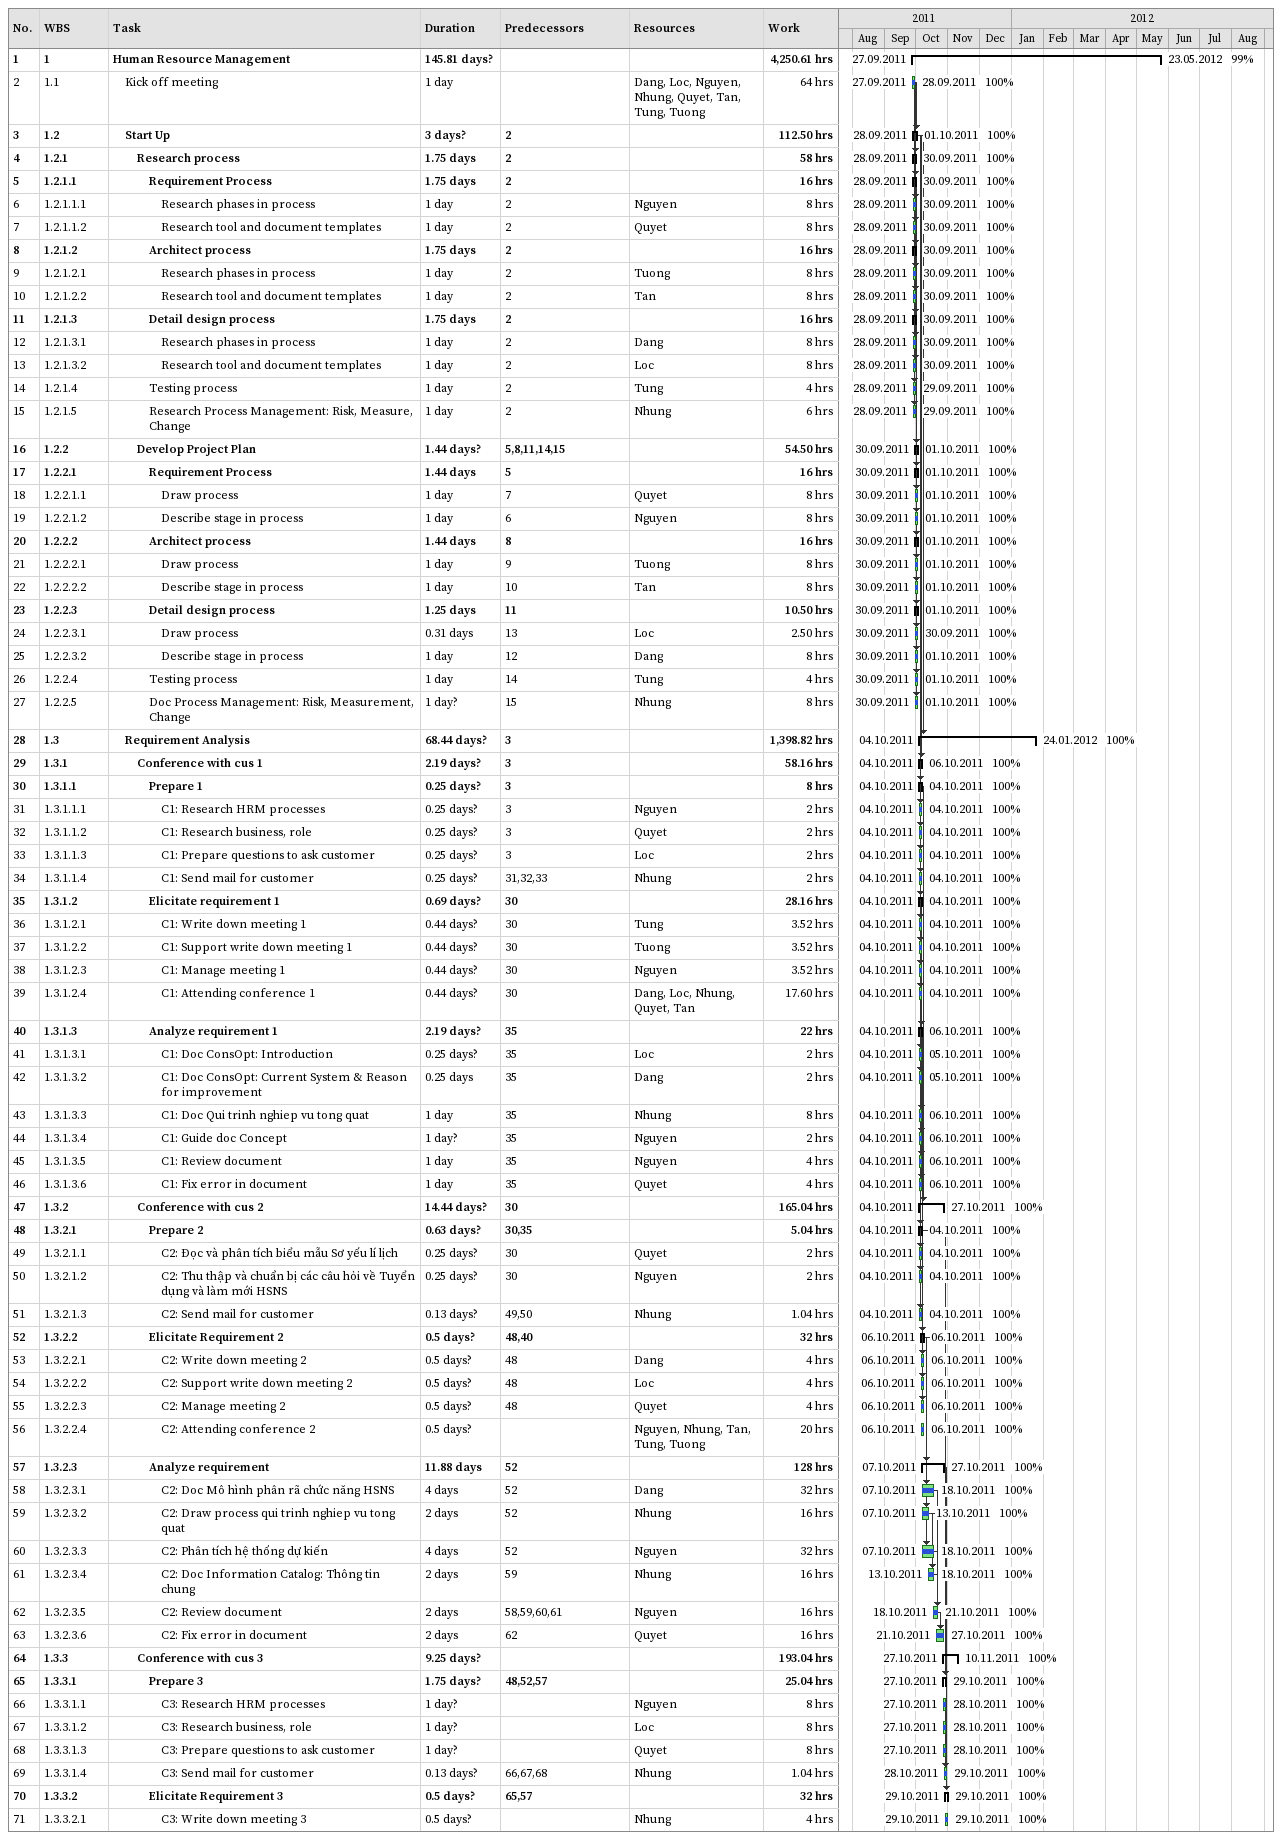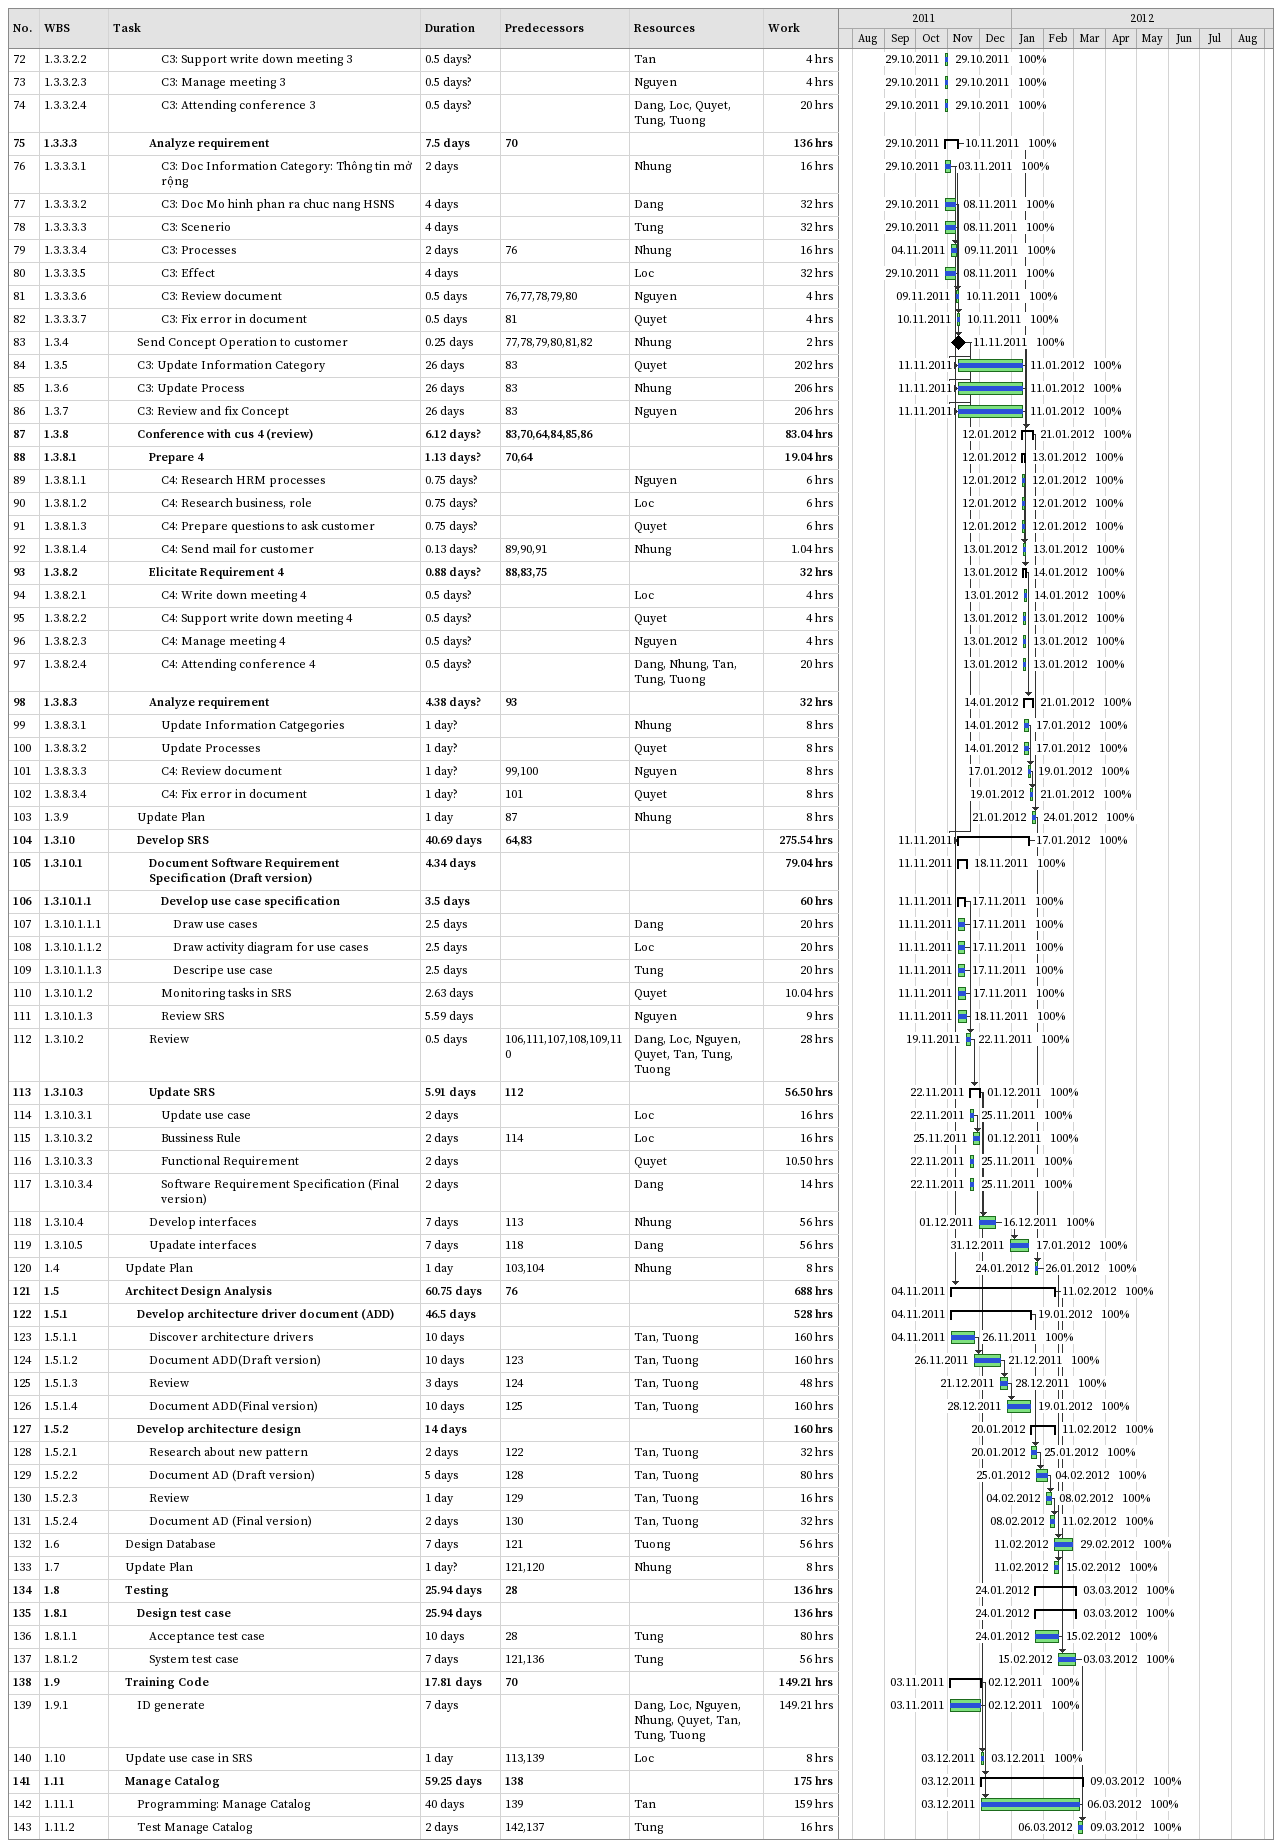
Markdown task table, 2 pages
| ID | WBS | Task | Duration | Start | Finish | Predecessors | Resources | % complete | Work (h) |
|---|---|---|---|---|---|---|---|---|---|
| 1 | 1 | **Human Resource Management** | 145.81d? | 2011-09-27 | 2012-05-23 |  |  | 99 | 4250.61 |
| 2 | 1.1 | Kick off meeting | 1d | 2011-09-27 | 2011-09-28 |  | Dang, Loc, Nguyen, Nhung, Quyet, Tan, Tung, Tuong | 100 | 64 |
| 3 | 1.2 | **Start Up** | 3d? | 2011-09-28 | 2011-10-01 | 2 |  | 100 | 112.50 |
| 4 | 1.2.1 | **Research process** | 1.75d | 2011-09-28 | 2011-09-30 | 2 |  | 100 | 58 |
| 5 | 1.2.1.1 | **Requirement Process** | 1.75d | 2011-09-28 | 2011-09-30 | 2 |  | 100 | 16 |
| 6 | 1.2.1.1.1 | Research phases in process | 1d | 2011-09-28 | 2011-09-30 | 2 | Nguyen | 100 | 8 |
| 7 | 1.2.1.1.2 | Research tool and document templates | 1d | 2011-09-28 | 2011-09-30 | 2 | Quyet | 100 | 8 |
| 8 | 1.2.1.2 | **Architect process** | 1.75d | 2011-09-28 | 2011-09-30 | 2 |  | 100 | 16 |
| 9 | 1.2.1.2.1 | Research phases in process | 1d | 2011-09-28 | 2011-09-30 | 2 | Tuong | 100 | 8 |
| 10 | 1.2.1.2.2 | Research tool and document templates | 1d | 2011-09-28 | 2011-09-30 | 2 | Tan | 100 | 8 |
| 11 | 1.2.1.3 | **Detail design process** | 1.75d | 2011-09-28 | 2011-09-30 | 2 |  | 100 | 16 |
| 12 | 1.2.1.3.1 | Research phases in process | 1d | 2011-09-28 | 2011-09-30 | 2 | Dang | 100 | 8 |
| 13 | 1.2.1.3.2 | Research tool and document templates | 1d | 2011-09-28 | 2011-09-30 | 2 | Loc | 100 | 8 |
| 14 | 1.2.1.4 | Testing process | 1d | 2011-09-28 | 2011-09-29 | 2 | Tung | 100 | 4 |
| 15 | 1.2.1.5 | Research Process Management: Risk, Measure, Change | 1d | 2011-09-28 | 2011-09-29 | 2 | Nhung | 100 | 6 |
| 16 | 1.2.2 | **Develop Project Plan** | 1.44d? | 2011-09-30 | 2011-10-01 | 5, 8, 11, 14, 15 |  | 100 | 54.50 |
| 17 | 1.2.2.1 | **Requirement Process** | 1.44d | 2011-09-30 | 2011-10-01 | 5 |  | 100 | 16 |
| 18 | 1.2.2.1.1 | Draw process | 1d | 2011-09-30 | 2011-10-01 | 7 | Quyet | 100 | 8 |
| 19 | 1.2.2.1.2 | Describe stage in process | 1d | 2011-09-30 | 2011-10-01 | 6 | Nguyen | 100 | 8 |
| 20 | 1.2.2.2 | **Architect process** | 1.44d | 2011-09-30 | 2011-10-01 | 8 |  | 100 | 16 |
| 21 | 1.2.2.2.1 | Draw process | 1d | 2011-09-30 | 2011-10-01 | 9 | Tuong | 100 | 8 |
| 22 | 1.2.2.2.2 | Describe stage in process | 1d | 2011-09-30 | 2011-10-01 | 10 | Tan | 100 | 8 |
| 23 | 1.2.2.3 | **Detail design process** | 1.25d | 2011-09-30 | 2011-10-01 | 11 |  | 100 | 10.50 |
| 24 | 1.2.2.3.1 | Draw process | 0.31d | 2011-09-30 | 2011-09-30 | 13 | Loc | 100 | 2.50 |
| 25 | 1.2.2.3.2 | Describe stage in process | 1d | 2011-09-30 | 2011-10-01 | 12 | Dang | 100 | 8 |
| 26 | 1.2.2.4 | Testing process | 1d | 2011-09-30 | 2011-10-01 | 14 | Tung | 100 | 4 |
| 27 | 1.2.2.5 | Doc Process Management: Risk, Measurement, Change | 1d? | 2011-09-30 | 2011-10-01 | 15 | Nhung | 100 | 8 |
| 28 | 1.3 | **Requirement Analysis** | 68.44d? | 2011-10-04 | 2012-01-24 | 3 |  | 100 | 1398.82 |
| 29 | 1.3.1 | **Conference with cus 1** | 2.19d? | 2011-10-04 | 2011-10-06 | 3 |  | 100 | 58.16 |
| 30 | 1.3.1.1 | **Prepare 1** | 0.25d? | 2011-10-04 | 2011-10-04 | 3 |  | 100 | 8 |
| 31 | 1.3.1.1.1 | C1: Research HRM processes | 0.25d? | 2011-10-04 | 2011-10-04 | 3 | Nguyen | 100 | 2 |
| 32 | 1.3.1.1.2 | C1: Research business, role | 0.25d? | 2011-10-04 | 2011-10-04 | 3 | Quyet | 100 | 2 |
| 33 | 1.3.1.1.3 | C1: Prepare questions to ask customer | 0.25d? | 2011-10-04 | 2011-10-04 | 3 | Loc | 100 | 2 |
| 34 | 1.3.1.1.4 | C1: Send mail for customer | 0.25d? | 2011-10-04 | 2011-10-04 | 31, 32, 33 | Nhung | 100 | 2 |
| 35 | 1.3.1.2 | **Elicitate requirement 1** | 0.69d? | 2011-10-04 | 2011-10-04 | 30 |  | 100 | 28.16 |
| 36 | 1.3.1.2.1 | C1: Write down meeting 1 | 0.44d? | 2011-10-04 | 2011-10-04 | 30 | Tung | 100 | 3.52 |
| 37 | 1.3.1.2.2 | C1: Support write down meeting 1 | 0.44d? | 2011-10-04 | 2011-10-04 | 30 | Tuong | 100 | 3.52 |
| 38 | 1.3.1.2.3 | C1: Manage meeting 1 | 0.44d? | 2011-10-04 | 2011-10-04 | 30 | Nguyen | 100 | 3.52 |
| 39 | 1.3.1.2.4 | C1: Attending conference 1 | 0.44d? | 2011-10-04 | 2011-10-04 | 30 | Dang, Loc, Nhung, Quyet, Tan | 100 | 17.60 |
| 40 | 1.3.1.3 | **Analyze requirement 1** | 2.19d? | 2011-10-04 | 2011-10-06 | 35 |  | 100 | 22 |
| 41 | 1.3.1.3.1 | C1: Doc ConsOpt: Introduction | 0.25d? | 2011-10-04 | 2011-10-05 | 35 | Loc | 100 | 2 |
| 42 | 1.3.1.3.2 | C1: Doc ConsOpt: Current System & Reason for improvement | 0.25d | 2011-10-04 | 2011-10-05 | 35 | Dang | 100 | 2 |
| 43 | 1.3.1.3.3 | C1: Doc Qui trinh nghiep vu tong quat | 1d | 2011-10-04 | 2011-10-06 | 35 | Nhung | 100 | 8 |
| 44 | 1.3.1.3.4 | C1: Guide doc Concept | 1d? | 2011-10-04 | 2011-10-06 | 35 | Nguyen | 100 | 2 |
| 45 | 1.3.1.3.5 | C1: Review document | 1d | 2011-10-04 | 2011-10-06 | 35 | Nguyen | 100 | 4 |
| 46 | 1.3.1.3.6 | C1: Fix error in document | 1d | 2011-10-04 | 2011-10-06 | 35 | Quyet | 100 | 4 |
| 47 | 1.3.2 | **Conference with cus 2** | 14.44d? | 2011-10-04 | 2011-10-27 | 30 |  | 100 | 165.04 |
| 48 | 1.3.2.1 | **Prepare 2** | 0.63d? | 2011-10-04 | 2011-10-04 | 30, 35 |  | 100 | 5.04 |
| 49 | 1.3.2.1.1 | C2: Đọc và phân tích biểu mẫu Sơ yếu lí lịch | 0.25d? | 2011-10-04 | 2011-10-04 | 30 | Quyet | 100 | 2 |
| 50 | 1.3.2.1.2 | C2: Thu thập và chuẩn bị các câu hỏi về Tuyển dụng và làm mới HSNS | 0.25d? | 2011-10-04 | 2011-10-04 | 30 | Nguyen | 100 | 2 |
| 51 | 1.3.2.1.3 | C2: Send mail for customer | 0.13d? | 2011-10-04 | 2011-10-04 | 49, 50 | Nhung | 100 | 1.04 |
| 52 | 1.3.2.2 | **Elicitate Requirement 2** | 0.5d? | 2011-10-06 | 2011-10-06 | 48, 40 |  | 100 | 32 |
| 53 | 1.3.2.2.1 | C2: Write down meeting 2 | 0.5d? | 2011-10-06 | 2011-10-06 | 48 | Dang | 100 | 4 |
| 54 | 1.3.2.2.2 | C2: Support write down meeting 2 | 0.5d? | 2011-10-06 | 2011-10-06 | 48 | Loc | 100 | 4 |
| 55 | 1.3.2.2.3 | C2: Manage meeting 2 | 0.5d? | 2011-10-06 | 2011-10-06 | 48 | Quyet | 100 | 4 |
| 56 | 1.3.2.2.4 | C2: Attending conference 2 | 0.5d? | 2011-10-06 | 2011-10-06 |  | Nguyen, Nhung, Tan, Tung, Tuong | 100 | 20 |
| 57 | 1.3.2.3 | **Analyze requirement** | 11.88d | 2011-10-07 | 2011-10-27 | 52 |  | 100 | 128 |
| 58 | 1.3.2.3.1 | C2: Doc Mô hình phân rã chức năng HSNS | 4d | 2011-10-07 | 2011-10-18 | 52 | Dang | 100 | 32 |
| 59 | 1.3.2.3.2 | C2: Draw process qui trinh nghiep vu tong quat | 2d | 2011-10-07 | 2011-10-13 | 52 | Nhung | 100 | 16 |
| 60 | 1.3.2.3.3 | C2: Phân tích hệ thống dự kiến | 4d | 2011-10-07 | 2011-10-18 | 52 | Nguyen | 100 | 32 |
| 61 | 1.3.2.3.4 | C2: Doc Information Catalog: Thông tin chung | 2d | 2011-10-13 | 2011-10-18 | 59 | Nhung | 100 | 16 |
| 62 | 1.3.2.3.5 | C2: Review document | 2d | 2011-10-18 | 2011-10-21 | 58, 59, 60, 61 | Nguyen | 100 | 16 |
| 63 | 1.3.2.3.6 | C2: Fix error in document | 2d | 2011-10-21 | 2011-10-27 | 62 | Quyet | 100 | 16 |
| 64 | 1.3.3 | **Conference with cus 3** | 9.25d? | 2011-10-27 | 2011-11-10 |  |  | 100 | 193.04 |
| 65 | 1.3.3.1 | **Prepare 3** | 1.75d? | 2011-10-27 | 2011-10-29 | 48, 52, 57 |  | 100 | 25.04 |
| 66 | 1.3.3.1.1 | C3: Research HRM processes | 1d? | 2011-10-27 | 2011-10-28 |  | Nguyen | 100 | 8 |
| 67 | 1.3.3.1.2 | C3: Research business, role | 1d? | 2011-10-27 | 2011-10-28 |  | Loc | 100 | 8 |
| 68 | 1.3.3.1.3 | C3: Prepare questions to ask customer | 1d? | 2011-10-27 | 2011-10-28 |  | Quyet | 100 | 8 |
| 69 | 1.3.3.1.4 | C3: Send mail for customer | 0.13d? | 2011-10-28 | 2011-10-29 | 66, 67, 68 | Nhung | 100 | 1.04 |
| 70 | 1.3.3.2 | **Elicitate Requirement 3** | 0.5d? | 2011-10-29 | 2011-10-29 | 65, 57 |  | 100 | 32 |
| 71 | 1.3.3.2.1 | C3: Write down meeting 3 | 0.5d? | 2011-10-29 | 2011-10-29 |  | Nhung | 100 | 4 |
| 72 | 1.3.3.2.2 | C3: Support write down meeting 3 | 0.5d? | 2011-10-29 | 2011-10-29 |  | Tan | 100 | 4 |
| 73 | 1.3.3.2.3 | C3: Manage meeting 3 | 0.5d? | 2011-10-29 | 2011-10-29 |  | Nguyen | 100 | 4 |
| 74 | 1.3.3.2.4 | C3: Attending conference 3 | 0.5d? | 2011-10-29 | 2011-10-29 |  | Dang, Loc, Quyet, Tung, Tuong | 100 | 20 |
| 75 | 1.3.3.3 | **Analyze requirement** | 7.5d | 2011-10-29 | 2011-11-10 | 70 |  | 100 | 136 |
| 76 | 1.3.3.3.1 | C3: Doc Information Category: Thông tin mở rộng | 2d | 2011-10-29 | 2011-11-03 |  | Nhung | 100 | 16 |
| 77 | 1.3.3.3.2 | C3: Doc Mo hinh phan ra chuc nang HSNS | 4d | 2011-10-29 | 2011-11-08 |  | Dang | 100 | 32 |
| 78 | 1.3.3.3.3 | C3: Scenerio | 4d | 2011-10-29 | 2011-11-08 |  | Tung | 100 | 32 |
| 79 | 1.3.3.3.4 | C3: Processes | 2d | 2011-11-04 | 2011-11-09 | 76 | Nhung | 100 | 16 |
| 80 | 1.3.3.3.5 | C3: Effect | 4d | 2011-10-29 | 2011-11-08 |  | Loc | 100 | 32 |
| 81 | 1.3.3.3.6 | C3: Review document | 0.5d | 2011-11-09 | 2011-11-10 | 76, 77, 78, 79, 80 | Nguyen | 100 | 4 |
| 82 | 1.3.3.3.7 | C3: Fix error in document | 0.5d | 2011-11-10 | 2011-11-10 | 81 | Quyet | 100 | 4 |
| 83 | 1.3.4 | Send Concept Operation to customer | 0.25d | 2011-11-11 | 2011-11-11 | 77, 78, 79, 80, 81, 82 | Nhung | 100 | 2 |
| 84 | 1.3.5 | C3: Update Information Category | 26d | 2011-11-11 | 2012-01-11 | 83 | Quyet | 100 | 202 |
| 85 | 1.3.6 | C3: Update Process | 26d | 2011-11-11 | 2012-01-11 | 83 | Nhung | 100 | 206 |
| 86 | 1.3.7 | C3: Review and fix Concept | 26d | 2011-11-11 | 2012-01-11 | 83 | Nguyen | 100 | 206 |
| 87 | 1.3.8 | **Conference with cus 4 (review)** | 6.12d? | 2012-01-12 | 2012-01-21 | 83, 70, 64, 84, 85, 86 |  | 100 | 83.04 |
| 88 | 1.3.8.1 | **Prepare 4** | 1.13d? | 2012-01-12 | 2012-01-13 | 70, 64 |  | 100 | 19.04 |
| 89 | 1.3.8.1.1 | C4: Research HRM processes | 0.75d? | 2012-01-12 | 2012-01-12 |  | Nguyen | 100 | 6 |
| 90 | 1.3.8.1.2 | C4: Research business, role | 0.75d? | 2012-01-12 | 2012-01-12 |  | Loc | 100 | 6 |
| 91 | 1.3.8.1.3 | C4: Prepare questions to ask customer | 0.75d? | 2012-01-12 | 2012-01-12 |  | Quyet | 100 | 6 |
| 92 | 1.3.8.1.4 | C4: Send mail for customer | 0.13d? | 2012-01-13 | 2012-01-13 | 89, 90, 91 | Nhung | 100 | 1.04 |
| 93 | 1.3.8.2 | **Elicitate Requirement 4** | 0.88d? | 2012-01-13 | 2012-01-14 | 88, 83, 75 |  | 100 | 32 |
| 94 | 1.3.8.2.1 | C4: Write down meeting 4 | 0.5d? | 2012-01-13 | 2012-01-14 |  | Loc | 100 | 4 |
| 95 | 1.3.8.2.2 | C4: Support write down meeting 4 | 0.5d? | 2012-01-13 | 2012-01-13 |  | Quyet | 100 | 4 |
| 96 | 1.3.8.2.3 | C4: Manage meeting 4 | 0.5d? | 2012-01-13 | 2012-01-13 |  | Nguyen | 100 | 4 |
| 97 | 1.3.8.2.4 | C4: Attending conference 4 | 0.5d? | 2012-01-13 | 2012-01-13 |  | Dang, Nhung, Tan, Tung, Tuong | 100 | 20 |
| 98 | 1.3.8.3 | **Analyze requirement** | 4.38d? | 2012-01-14 | 2012-01-21 | 93 |  | 100 | 32 |
| 99 | 1.3.8.3.1 | Update Information Catgegories | 1d? | 2012-01-14 | 2012-01-17 |  | Nhung | 100 | 8 |
| 100 | 1.3.8.3.2 | Update Processes | 1d? | 2012-01-14 | 2012-01-17 |  | Quyet | 100 | 8 |
| 101 | 1.3.8.3.3 | C4: Review document | 1d? | 2012-01-17 | 2012-01-19 | 99, 100 | Nguyen | 100 | 8 |
| 102 | 1.3.8.3.4 | C4: Fix error in document | 1d? | 2012-01-19 | 2012-01-21 | 101 | Quyet | 100 | 8 |
| 103 | 1.3.9 | Update Plan | 1d | 2012-01-21 | 2012-01-24 | 87 | Nhung | 100 | 8 |
| 104 | 1.3.10 | **Develop SRS** | 40.69d | 2011-11-11 | 2012-01-17 | 64, 83 |  | 100 | 275.54 |
| 105 | 1.3.10.1 | **Document Software Requirement Specification (Draft version)** | 4.34d | 2011-11-11 | 2011-11-18 |  |  | 100 | 79.04 |
| 106 | 1.3.10.1.1 | **Develop use case specification** | 3.5d | 2011-11-11 | 2011-11-17 |  |  | 100 | 60 |
| 107 | 1.3.10.1.1.1 | Draw use cases | 2.5d | 2011-11-11 | 2011-11-17 |  | Dang | 100 | 20 |
| 108 | 1.3.10.1.1.2 | Draw activity diagram for use cases | 2.5d | 2011-11-11 | 2011-11-17 |  | Loc | 100 | 20 |
| 109 | 1.3.10.1.1.3 | Descripe use case | 2.5d | 2011-11-11 | 2011-11-17 |  | Tung | 100 | 20 |
| 110 | 1.3.10.1.2 | Monitoring tasks in SRS | 2.63d | 2011-11-11 | 2011-11-17 |  | Quyet | 100 | 10.04 |
| 111 | 1.3.10.1.3 | Review SRS | 5.59d | 2011-11-11 | 2011-11-18 |  | Nguyen | 100 | 9 |
| 112 | 1.3.10.2 | Review | 0.5d | 2011-11-19 | 2011-11-22 | 106, 111, 107, 108, 109, 110 | Dang, Loc, Nguyen, Quyet, Tan, Tung, Tuong | 100 | 28 |
| 113 | 1.3.10.3 | **Update SRS** | 5.91d | 2011-11-22 | 2011-12-01 | 112 |  | 100 | 56.50 |
| 114 | 1.3.10.3.1 | Update use case | 2d | 2011-11-22 | 2011-11-25 |  | Loc | 100 | 16 |
| 115 | 1.3.10.3.2 | Bussiness Rule | 2d | 2011-11-25 | 2011-12-01 | 114 | Loc | 100 | 16 |
| 116 | 1.3.10.3.3 | Functional Requirement | 2d | 2011-11-22 | 2011-11-25 |  | Quyet | 100 | 10.50 |
| 117 | 1.3.10.3.4 | Software Requirement Specification (Final version) | 2d | 2011-11-22 | 2011-11-25 |  | Dang | 100 | 14 |
| 118 | 1.3.10.4 | Develop interfaces | 7d | 2011-12-01 | 2011-12-16 | 113 | Nhung | 100 | 56 |
| 119 | 1.3.10.5 | Upadate interfaces | 7d | 2011-12-31 | 2012-01-17 | 118 | Dang | 100 | 56 |
| 120 | 1.4 | Update Plan | 1d | 2012-01-24 | 2012-01-26 | 103, 104 | Nhung | 100 | 8 |
| 121 | 1.5 | **Architect Design Analysis** | 60.75d | 2011-11-04 | 2012-02-11 | 76 |  | 100 | 688 |
| 122 | 1.5.1 | **Develop architecture driver document (ADD)** | 46.5d | 2011-11-04 | 2012-01-19 |  |  | 100 | 528 |
| 123 | 1.5.1.1 | Discover architecture drivers | 10d | 2011-11-04 | 2011-11-26 |  | Tan, Tuong | 100 | 160 |
| 124 | 1.5.1.2 | Document ADD(Draft version) | 10d | 2011-11-26 | 2011-12-21 | 123 | Tan, Tuong | 100 | 160 |
| 125 | 1.5.1.3 | Review | 3d | 2011-12-21 | 2011-12-28 | 124 | Tan, Tuong | 100 | 48 |
| 126 | 1.5.1.4 | Document ADD(Final version) | 10d | 2011-12-28 | 2012-01-19 | 125 | Tan, Tuong | 100 | 160 |
| 127 | 1.5.2 | **Develop architecture design** | 14d | 2012-01-20 | 2012-02-11 |  |  | 100 | 160 |
| 128 | 1.5.2.1 | Research about new pattern | 2d | 2012-01-20 | 2012-01-25 | 122 | Tan, Tuong | 100 | 32 |
| 129 | 1.5.2.2 | Document AD (Draft version) | 5d | 2012-01-25 | 2012-02-04 | 128 | Tan, Tuong | 100 | 80 |
| 130 | 1.5.2.3 | Review | 1d | 2012-02-04 | 2012-02-08 | 129 | Tan, Tuong | 100 | 16 |
| 131 | 1.5.2.4 | Document AD (Final version) | 2d | 2012-02-08 | 2012-02-11 | 130 | Tan, Tuong | 100 | 32 |
| 132 | 1.6 | Design Database | 7d | 2012-02-11 | 2012-02-29 | 121 | Tuong | 100 | 56 |
| 133 | 1.7 | Update Plan | 1d? | 2012-02-11 | 2012-02-15 | 121, 120 | Nhung | 100 | 8 |
| 134 | 1.8 | **Testing** | 25.94d | 2012-01-24 | 2012-03-03 | 28 |  | 100 | 136 |
| 135 | 1.8.1 | **Design test case** | 25.94d | 2012-01-24 | 2012-03-03 |  |  | 100 | 136 |
| 136 | 1.8.1.1 | Acceptance test case | 10d | 2012-01-24 | 2012-02-15 | 28 | Tung | 100 | 80 |
| 137 | 1.8.1.2 | System test case | 7d | 2012-02-15 | 2012-03-03 | 121, 136 | Tung | 100 | 56 |
| 138 | 1.9 | **Training Code** | 17.81d | 2011-11-03 | 2011-12-02 | 70 |  | 100 | 149.21 |
| 139 | 1.9.1 | ID generate | 7d | 2011-11-03 | 2011-12-02 |  | Dang, Loc, Nguyen, Nhung, Quyet, Tan, Tung, Tuong | 100 | 149.21 |
| 140 | 1.10 | Update use case in SRS | 1d | 2011-12-03 | 2011-12-03 | 113, 139 | Loc | 100 | 8 |
| 141 | 1.11 | **Manage Catalog** | 59.25d | 2011-12-03 | 2012-03-09 | 138 |  | 100 | 175 |
| 142 | 1.11.1 | Programming: Manage Catalog | 40d | 2011-12-03 | 2012-03-06 | 139 | Tan | 100 | 159 |
| 143 | 1.11.2 | Test Manage Catalog | 2d | 2012-03-06 | 2012-03-09 | 142, 137 | Tung | 100 | 16 |
